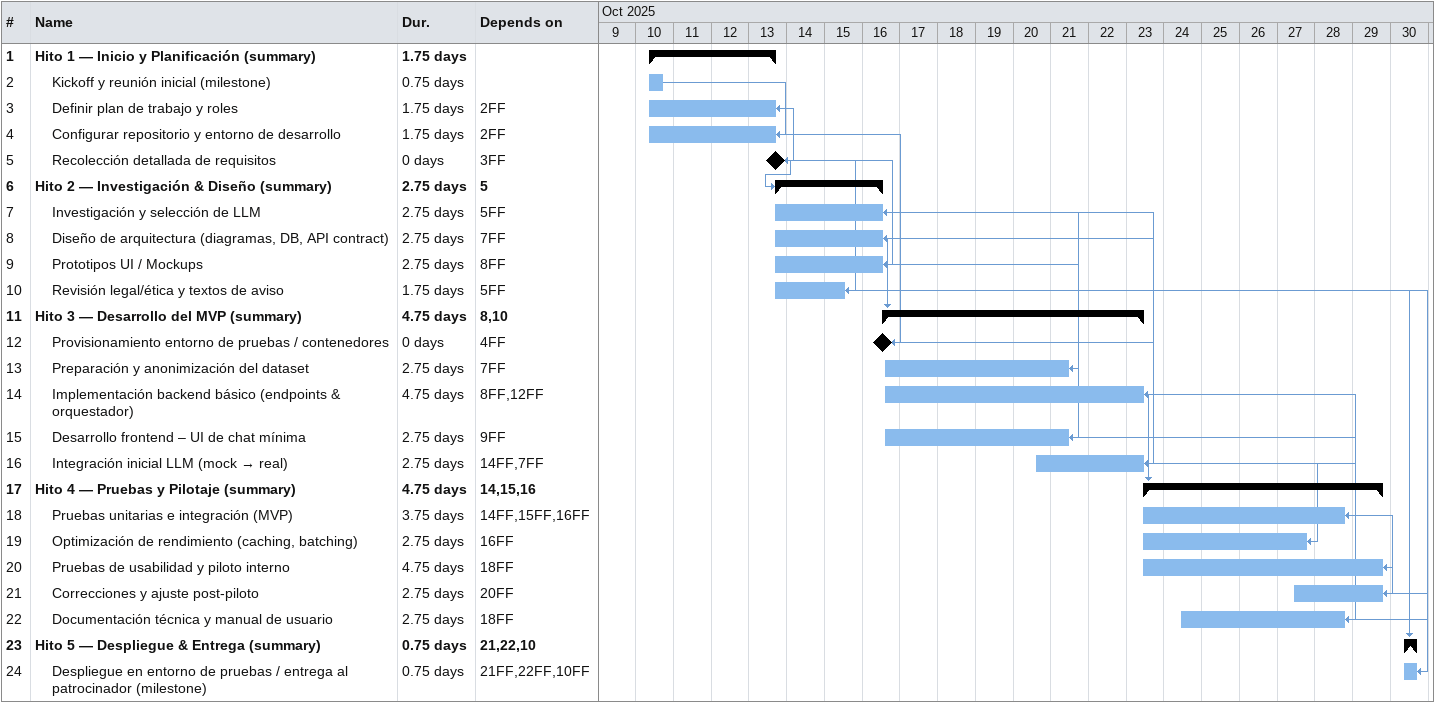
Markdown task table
| ID | Level | Task | Duration | Start | Finish | Predecessors |
|---|---|---|---|---|---|---|
| 1 | 1 | **Hito 1 — Inicio y Planificación (summary)** | 1.75d | 2025-10-10 | 2025-10-13 |  |
| 2 | 2 | Kickoff y reunión inicial (milestone) | 0.75d | 2025-10-10 | 2025-10-10 |  |
| 3 | 2 | Definir plan de trabajo y roles | 1.75d | 2025-10-10 | 2025-10-13 | 2FF |
| 4 | 2 | Configurar repositorio y entorno de desarrollo | 1.75d | 2025-10-10 | 2025-10-13 | 2FF |
| 5 | 2 | Recolección detallada de requisitos | 0d | 2025-10-13 | 2025-10-13 | 3FF |
| 6 | 1 | **Hito 2 — Investigación & Diseño (summary)** | 2.75d | 2025-10-13 | 2025-10-16 | 5 |
| 7 | 2 | Investigación y selección de LLM | 2.75d | 2025-10-13 | 2025-10-16 | 5FF |
| 8 | 2 | Diseño de arquitectura (diagramas, DB, API contract) | 2.75d | 2025-10-13 | 2025-10-16 | 7FF |
| 9 | 2 | Prototipos UI / Mockups | 2.75d | 2025-10-13 | 2025-10-16 | 8FF |
| 10 | 2 | Revisión legal/ética y textos de aviso | 1.75d | 2025-10-13 | 2025-10-15 | 5FF |
| 11 | 1 | **Hito 3 — Desarrollo del MVP (summary)** | 4.75d | 2025-10-16 | 2025-10-23 | 8, 10 |
| 12 | 2 | Provisionamiento entorno de pruebas / contenedores | 0d | 2025-10-16 | 2025-10-16 | 4FF |
| 13 | 2 | Preparación y anonimización del dataset | 2.75d | 2025-10-16 | 2025-10-21 | 7FF |
| 14 | 2 | Implementación backend básico (endpoints & orquestador) | 4.75d | 2025-10-16 | 2025-10-23 | 8FF, 12FF |
| 15 | 2 | Desarrollo frontend – UI de chat mínima | 2.75d | 2025-10-16 | 2025-10-21 | 9FF |
| 16 | 2 | Integración inicial LLM (mock → real) | 2.75d | 2025-10-20 | 2025-10-23 | 14FF, 7FF |
| 17 | 1 | **Hito 4 — Pruebas y Pilotaje (summary)** | 4.75d | 2025-10-23 | 2025-10-29 | 14, 15, 16 |
| 18 | 2 | Pruebas unitarias e integración (MVP) | 3.75d | 2025-10-23 | 2025-10-28 | 14FF, 15FF, 16FF |
| 19 | 2 | Optimización de rendimiento (caching, batching) | 2.75d | 2025-10-23 | 2025-10-27 | 16FF |
| 20 | 2 | Pruebas de usabilidad y piloto interno | 4.75d | 2025-10-23 | 2025-10-29 | 18FF |
| 21 | 2 | Correcciones y ajuste post-piloto | 2.75d | 2025-10-27 | 2025-10-29 | 20FF |
| 22 | 2 | Documentación técnica y manual de usuario | 2.75d | 2025-10-24 | 2025-10-28 | 18FF |
| 23 | 1 | **Hito 5 — Despliegue & Entrega (summary)** | 0.75d | 2025-10-30 | 2025-10-30 | 21, 22, 10 |
| 24 | 2 | Despliegue en entorno de pruebas / entrega al patrocinador (milestone) | 0.75d | 2025-10-30 | 2025-10-30 | 21FF, 22FF, 10FF |
